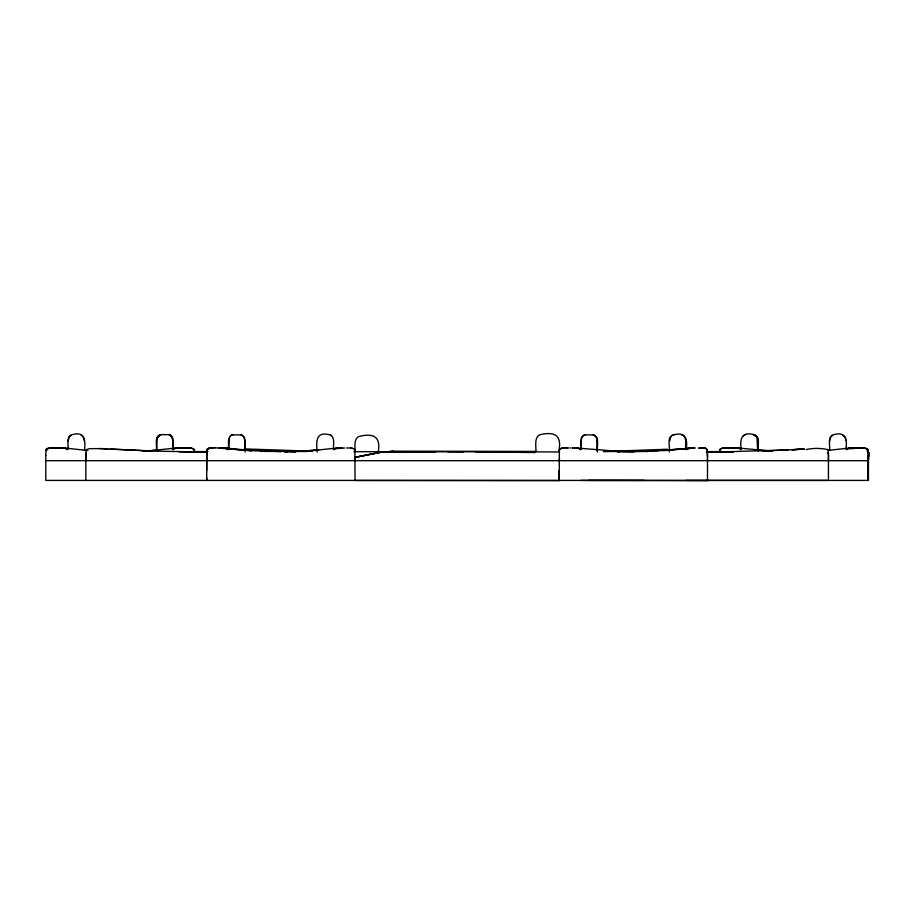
<?xml version="1.0" encoding="UTF-8"?>
<svg xmlns="http://www.w3.org/2000/svg" width="915" height="915" viewBox="0 0 915 915"><rect width="100%" height="100%" fill="white"/><g stroke="black" fill="none" stroke-linecap="round" stroke-linejoin="round"><path stroke-width="1.37" d="M206.721 470.55L206.733 455.441L206.733 457.877M355.077 480.489L559.134 480.604L559.145 470.55M580.785 480.409L707.489 480.615L707.489 479.38M867.843 461.251L867.843 454.858M85.827 460.062L85.804 454.744A4.952 4.701 -86.3 0 1 85.861 454.217L86.399 452.994M45.784 455.281L45.784 460.68L867.843 460.68L867.843 480.409L867.843 461.629M206.721 459.753L206.733 458.198M355.077 480.409L354.837 450.1A2.791 1.979 90 0 0 354.482 449.254L351.932 448.041A26.489 18.735 90 0 0 351.085 447.984L346.453 447.973M707.501 451.724L707.489 457.82M355.077 460.68L355.077 459.502M867.866 453.6L867.603 450.1M868.461 453.588L868.198 450.1A2.791 1.979 -90 0 0 867.843 449.254L865.293 448.041A26.478 18.735 -90 0 0 864.446 447.995M868.438 454.858L868.438 480.409L45.784 480.409L45.784 460.68M707.512 455.441L707.501 459.753M719.464 452.296L719.728 450.054A2.802 1.99 -90 0 1 720.094 449.196L722.667 447.984A26.604 18.906 90 0 1 723.525 447.938L737.627 447.927A26.615 18.906 90 0 1 738.474 447.973L740.578 448.67M206.698 454.092L207.065 452.227M559.134 480.604L559.385 450.054A2.791 1.979 -90 0 1 559.74 449.254L562.325 447.984A26.604 18.906 90 0 1 563.171 447.938L563.686 447.927M215.219 447.801L210.759 447.812A26.867 18.906 90 0 0 209.901 447.858L207.328 449.093A2.837 1.99 -90 0 0 206.962 449.951L206.721 454.984M206.721 451.724L206.767 451.106M720.094 451.518L720.322 450.054A2.722 1.933 -90 0 1 721.157 448.659L722.964 448.007A24.705 17.545 90 0 1 724.12 447.927L726.865 447.904M206.767 451.152L206.962 450.054A2.802 1.99 -90 0 1 207.316 449.196L209.901 447.984A26.615 18.906 -90 0 1 210.759 447.927L211.925 447.915M867.843 463.939L868.724 458.141M868.941 456.894L869.216 453.382A2.814 2.002 -81.3 0 0 868.987 452.49L866.997 450.992M68.03 441.179L69.243 436.97L71.141 435.426M229.23 437.885L228.693 449.448M669.803 440.801L670.157 438.857M829.539 441.179L830.763 436.97L832.661 435.426M46.493 450.626L46.631 449.997M67.012 448.796L64.256 447.95L49.81 447.927A26.615 18.906 -90 0 0 48.964 447.973L46.391 449.196A2.802 1.99 90 0 0 46.025 450.054L45.784 455.281M46.631 449.986L49.216 448.018L63.318 447.927A24.614 17.488 90 0 1 64.565 448.018L66.749 449.208A2.802 1.99 -90 0 1 67.001 449.711M157.197 438.262L159.782 435.426M229.917 436.592L228.51 440.801L228.51 449.448M582.226 436.592L581.002 440.801L581.002 449.448M670.329 437.885L671.015 436.592M559.545 458.438L559.145 460.68M207.316 449.254L209.867 448.041A26.489 18.735 90 0 1 210.713 447.984A26.604 18.906 90 0 0 209.901 447.984M559.74 449.254L561.901 448.087M229.722 436.592L230.82 435.62M743.072 436.352L743.975 435.38M46.608 448.91L47.477 448.316M85.838 480.409L85.85 455.762A47.786 33.764 -90 0 0 85.827 454.298L86.216 450.134A2.265 1.601 90 0 1 86.639 449.528L89.464 448.647L102.583 448.59M806.218 449.551C812.92 448.041 820.927 448.053 827.629 449.551A2.253 1.601 90 0 1 828.064 450.157L828.452 454.309A47.694 33.752 90 0 0 828.43 455.762L828.441 480.409L686.124 480.409M174.433 448.727L175.383 448.247M687.485 448.533L689.269 448.041A26.478 18.735 90 0 1 690.116 447.995M848.136 448.727L849.829 448.087A24.499 17.328 -90 0 1 851.064 447.995L863.851 447.995A26.478 18.735 90 0 1 864.698 448.041L867.248 449.254A2.791 1.979 90 0 1 867.603 450.1M207.808 448.67L208.426 448.316M159.782 434.819L157.197 437.656L156.659 451.106M230.637 435.62L231.815 435.06M582.912 435.62L585.12 434.888M584.125 435.06L581.311 437.885L580.785 449.448M671.93 435.62L673.909 434.888M687.497 448.716L688.892 448.293A24.499 17.316 -90 0 1 690.116 448.201L694.542 448.167M687.806 448.567L688.515 448.361M849.68 448.808L851.545 448.59A26.638 18.941 -81.3 0 1 852.391 448.67L853.226 448.785M175.737 448.156L173.358 449.254A2.791 1.979 -90 0 0 173.118 449.757M409.097 451.713L381.223 452.147L355.066 457.34L381.223 452.147L435.597 451.827M355.066 457.34L381.223 452.147M175.142 448.156L176.115 448.087A24.499 17.328 -90 0 1 177.35 447.995L180.964 447.973M342.119 447.973L337.692 447.984A24.499 17.328 90 0 0 336.468 448.076L334.295 449.254A2.791 1.979 90 0 0 334.055 449.757M160.766 434.648C153.892 435.906 157.231 445.937 156.419 450.5M231.632 435.06L232.81 434.888M744.97 434.819L745.954 434.648M175.909 448.041L151.558 450.592M849.623 448.041L827.835 450.397M336.846 448.041L315.618 450.283M393.118 451.141L382.241 452.433L393.118 451.152L536.705 451.427M662.826 450.74L694.748 447.984L646.996 451.461L695 447.984M315.561 450.272L294.939 451.45L317.459 450.157M334.467 448.785L344.646 447.984M156.637 450.237L142.591 451.095M310.368 450.729L318.649 450.1M619.226 451.495L605.844 450.763M803.782 449.071L791.864 449.734L804.262 449.059L795.627 449.517M795.821 449.517L771.677 450.66M617.133 451.564L635.227 451.392M308.469 450.775L264.595 451.392M788.147 449.894L714.752 452.113M667.401 449.242L603.431 451.518M715.953 452.113L706.872 452.159L733.487 451.896L706.414 452.147M763.602 451.267L772.031 451.118M762.916 451.312L772.603 451.141M295.454 451.392L284.599 451.553L297.238 451.392M563.48 447.984L564.669 447.915M690.619 447.984L690.116 447.984A24.499 17.328 90 0 0 688.881 448.076M706.872 452.159L714.947 452.113M632.94 451.621L647.923 451.415M175.52 448.076A24.488 17.328 90 0 1 176.755 447.995L187.312 447.973M186.912 447.973L190.732 447.984A26.489 18.735 90 0 1 191.578 448.03L194.129 449.254A2.791 1.979 -90 0 1 194.483 450.1L194.758 452.342M572.504 447.973L573.636 447.915M740.704 449.711A2.802 1.99 -90 0 0 740.464 449.196L738.279 448.03A24.602 17.488 -90 0 0 737.033 447.938L726.567 447.915M220.206 447.927L219.074 447.927M186.1 447.973L183.778 447.984M220.607 447.915L221.213 447.915M221.007 447.79L221.83 447.915M572.092 447.973L573.099 447.973M698.614 447.984L703.509 448.178A26.512 18.723 90 0 1 704.344 448.224L704.733 448.281M699.884 447.973L703.338 448.178M699.083 448.167L700.089 448.178M260.798 451.347L307.749 451.495M270.451 451.347L283.067 451.289M212.246 447.79L212.875 447.79M187.129 447.973L190.137 447.995A26.478 18.735 -90 0 1 190.983 448.041L193.534 449.254A2.791 1.979 90 0 1 193.889 450.1L194.163 452.342M573.511 447.973L574.254 447.915M196.096 451.587L207.877 451.553M284.622 451.747L287.447 451.747M221.522 447.79L223.923 447.801M564.932 447.973L566.419 447.915M570.72 447.927L570.091 447.984M573.808 447.973L574.563 447.915M475.32 451.724L535.103 452.582M709.777 451.621L719.945 451.598M160.537 434.648L168.989 434.648M754.177 434.648C741.722 431.32 739.709 438.56 741.15 449.208M232.616 434.888L241.022 434.888M584.891 434.888L593.332 434.888M212.875 447.904L214.202 447.79M377.026 451.701L390.03 451.667M353.876 451.701L463.413 451.816M559.465 451.93L489.445 451.861M588.677 480.409L644.126 480.386M574.426 447.961L575.192 447.915M222.139 447.79L223.42 447.79M707.078 451.621L710.063 451.621M603.591 451.484L635.422 451.518M447.607 451.701L489.468 451.861M568.798 447.984L568.021 447.984M182.417 447.984L181.181 447.984M204.96 452.136L194.586 452.067M854.484 447.973L850.47 447.995A24.488 17.328 -90 0 0 849.234 448.076L847.073 449.254A2.791 1.979 -90 0 0 846.821 449.757M854.896 447.984L864.446 447.984M566.362 447.973L567.643 447.927M574.734 447.973L575.512 447.915M236.367 449.551L251.522 450.706L215.425 447.801M204.48 452.136L194.003 452.056M566.831 447.915L567.437 447.927M103.429 448.602L107.89 449.379M179.146 451.838L207.385 452.147L156.625 451.152L99.575 448.602M575.695 447.973L576.519 447.984A24.499 17.328 90 0 1 577.754 448.076L579.447 448.727M576.015 447.973L619.455 451.427M616.584 451.381L633.02 451.621L618.46 451.381M281.328 451.621L253.455 450.763L225.113 447.984L229.219 448.076M144.387 451.255L151.398 451.358M504.359 451.667L532.427 452.09M286.921 451.267L271.503 451.129L295.511 451.553M576.187 447.984L576.679 447.938A24.602 17.488 -90 0 1 577.925 448.018L580.11 449.208A2.802 1.99 -90 0 1 580.362 449.711M312.038 451.232L291.382 450.809L311.352 451.221M311.02 451.187L244.271 448.888M703.338 447.984L703.498 447.984A26.489 18.735 90 0 1 704.344 448.03L706.426 448.727M224.095 447.927L224.255 447.812A24.842 17.488 -90 0 1 225.502 447.893L227.469 448.796M142.912 451.232L145.611 451.312L142.854 451.232M295.568 451.575L286.258 451.255L294.218 451.53M274.546 451.129L245.289 449.654M143.769 450.695L150.643 450.969M142.397 450.638L110.212 449.048M603.82 450.775L619.364 451.507L618.391 451.45M771.322 451.072L737.879 447.984M771.768 451.061L757.654 450.146M87.92 450.512L64.176 447.984M753.48 434.648C761.051 435.323 757.437 446.463 758.283 451.106M754.177 435.254L757.071 436.97L758.283 441.179M681.561 434.888C687.76 436.272 685.083 445.125 685.667 449.448M593.114 434.888C600.389 436.409 596.374 447.183 597.449 452.033M330.487 435.06C316.178 430.793 315.995 440.756 317.162 452.033M240.839 434.888L243.013 435.62M168.749 434.648L169.984 434.819M225.502 448.018A24.602 17.488 90 0 0 224.255 447.938A24.614 17.488 -90 0 1 225.502 448.018L227.686 449.208A2.802 1.99 -90 0 1 227.938 449.711M704.733 448.293L705.82 448.579M225.708 448.156L227.023 448.727M705.476 448.247L706.426 448.933M842.864 435.426L844.762 436.97M754.475 434.819L757.06 437.656L757.586 450.5M594.098 435.06L596.694 437.885L597.221 450.74M330.475 435.06L331.482 435.62M241.823 435.06L244.602 437.885L245.14 452.033M169.744 434.819L170.968 435.38M169.984 435.426L172.569 438.262M81.344 435.426L82.339 435.986M827.709 452.856L828.418 454.24M331.459 435.62C335.119 439.143 333.026 445.01 333.609 449.448M170.739 435.38L172.569 437.656L173.107 441.179M354.254 448.968L354.482 449.254A2.791 1.979 -90 0 1 354.723 449.757M707.123 452.216L707.524 454.24M243.722 436.592L244.946 440.801L244.946 449.448M171.643 436.352L172.866 440.561L172.866 449.208M83.242 436.97L84.466 441.179M845.449 438.262L845.803 440.207M707.524 452.548L707.261 450.1A2.791 1.979 -90 0 0 706.906 449.254L706.906 449.459A2.802 1.979 -90 0 1 707.261 450.294M355.077 459.113L355.066 457.775M828.441 459.742L828.475 455.601A9.276 8.99 85.3 0 0 828.533 454.229M206.721 460.062L206.721 480.409L206.721 477.95M707.501 459.364L707.501 480.627M845.986 449.208C847.279 439.211 845.757 431.308 833.657 434.648C827.046 436.283 830.385 445.891 829.539 450.5M686.239 449.448C687.657 438.914 685.735 431.548 673.337 434.888C666.337 436.787 670.318 447.115 669.231 452.033M558.985 450.592C561.604 436.352 555.737 431.457 541.714 434.373C534.028 435.128 535.95 445.479 535.961 450.592M378.169 452.239C380.789 437.999 374.933 433.092 360.91 436.02C353.224 436.764 355.134 447.126 355.146 452.239M173.107 440.561L173.107 449.208M84.466 450.5C85.564 440.355 85.106 431.011 72.136 434.648C65.937 436.032 68.614 444.884 68.03 449.208M562.29 448.03A26.489 18.735 90 0 1 563.137 447.984M351.085 447.995A26.478 18.735 -90 0 1 351.932 448.041M336.468 448.076A24.488 17.328 90 0 1 337.692 447.995M686.479 449.757A2.791 1.979 -90 0 1 686.719 449.254M703.498 447.995A24.488 17.328 90 0 1 704.733 448.076M207.042 455.384A7.309 1.59 88.7 0 1 207.019 454.24M46.025 450.054A2.802 1.99 -90 0 1 46.379 449.196M63.318 447.938A24.602 17.488 -90 0 1 64.565 448.018M849.829 448.076A24.488 17.328 -90 0 1 851.064 447.995M828.59 459.742A39.711 30.492 89.9 0 1 828.59 460.691M707.306 459.753A39.86 25.323 -89.9 0 1 707.306 460.68M707.352 454.309A7.606 1.91 -88.8 0 1 707.341 455.407"/></g></svg>
